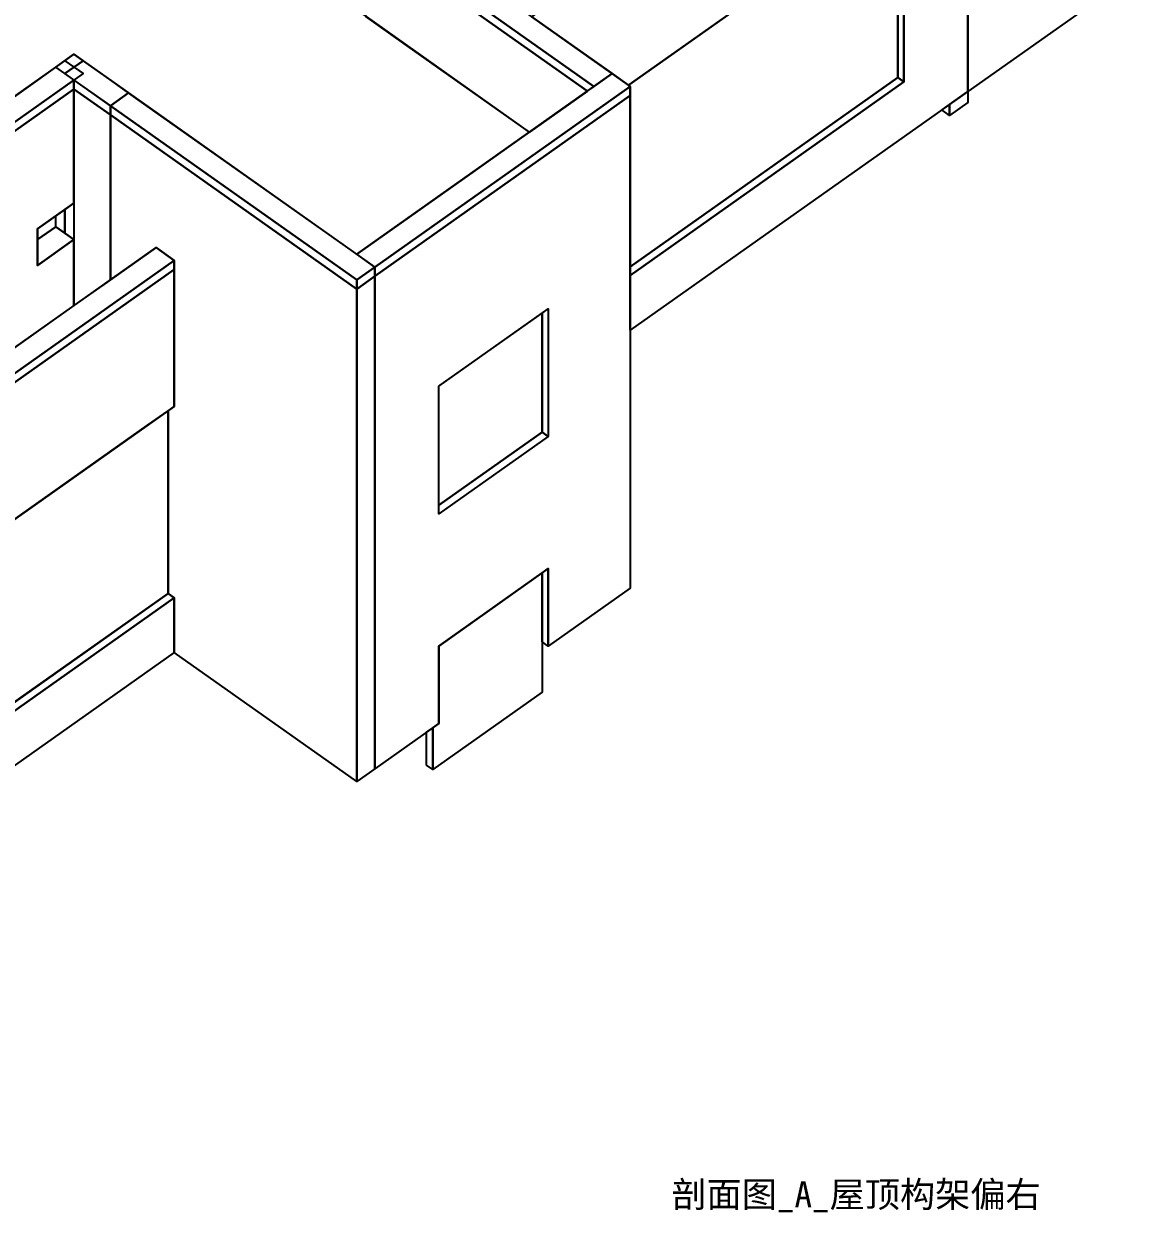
# Model space of a CAD drawing. Extents: x -28991 to 7566, y 11015 to 38494.
# Drawn here: x -15733 to -7000, y 11015 to 20228 of the extents above; entities that cross this region are included whole.
import ezdxf

# ---------------------------------------------------------------- set-up
doc = ezdxf.new("R2010")
doc.units = 0
doc.header["$LTSCALE"] = 1000
doc.header["$MEASUREMENT"] = 0
doc.layers.get('DEFPOINTS').update_dxf_attribs({"color": 8, "linetype": 'CONTINUOUS'})
doc.layers.add('AE-FLOR', color=151, linetype='CONTINUOUS')
doc.styles.get("Standard").update_dxf_attribs({"font": 'Stfangso_1.ttf', "width": 0.7})

msp = doc.modelspace()

# ---------------------------------------------------------------- linework, layer by layer
at = {"layer": 'AE-FLOR', "linetype": 'Continuous'}
for points in [[(-14250, 19217.0826), (-14845, 19638.627), (-15065, 19795.7619), (-15345, 19992.1804), (-15845, 19636.7815), (-17005, 18817.1804), (-18060, 19563.6271), (-13400, 22860.0736), (-12345, 22113.627), (-13470, 21316.2863), (-13505, 21292.1804), (-13505, 21221.4697), (-13475, 21201.1591), (-13435, 21171.4697), (-13435, 20833.0636), (-13495, 20789.8133), (-13505, 20783.0634), (-13505, 20585.0735), (-13080, 20285.0736), (-11815, 19388.627), (-12235, 19092.0984), (-13150, 18442.1804)], [(-14250, 19217.0826), (-14845, 19638.627), (-15065, 19795.7619), (-15345, 19992.1804), (-15845, 19636.7815), (-17005, 18817.1804), (-18060, 19563.6271), (-13400, 22860.0736), (-12345, 22113.627), (-13470, 21316.2863), (-13505, 21292.1804), (-13505, 21221.4697), (-13475, 21201.1591), (-13435, 21171.4697), (-13435, 20833.0636), (-13495, 20789.8133), (-13505, 20783.0634), (-13505, 20585.0735), (-13080, 20285.0736), (-11815, 19388.627), (-12235, 19092.0984), (-13150, 18442.1804)], [(-14250, 19217.0826), (-14845, 19638.627), (-15065, 19795.7619), (-15345, 19992.1804), (-15845, 19636.7815), (-17005, 18817.1804), (-18060, 19563.6271), (-13400, 22860.0736), (-12345, 22113.627), (-13470, 21316.2863), (-13505, 21292.1804), (-13505, 21221.4697), (-13475, 21201.1591), (-13435, 21171.4697), (-13435, 20833.0636), (-13495, 20789.8133), (-13505, 20783.0634), (-13505, 20585.0735), (-13080, 20285.0736), (-11815, 19388.627), (-12235, 19092.0984), (-13150, 18442.1804)], [(-14250, 19217.0826), (-14845, 19638.627), (-15065, 19795.7619), (-15345, 19992.1804), (-15845, 19636.7815), (-17005, 18817.1804), (-18060, 19563.6271), (-13400, 22860.0736), (-12345, 22113.627), (-13470, 21316.2863), (-13505, 21292.1804), (-13505, 21221.4697), (-13475, 21201.1591), (-13435, 21171.4697), (-13435, 20833.0636), (-13495, 20789.8133), (-13505, 20783.0634), (-13505, 20585.0735), (-13080, 20285.0736), (-11815, 19388.627), (-12235, 19092.0984), (-13150, 18442.1804)], [(-14250, 19217.0826), (-14845, 19638.627), (-15065, 19795.7619), (-15345, 19992.1804), (-15845, 19636.7815), (-17005, 18817.1804), (-18060, 19563.6271), (-13400, 22860.0736), (-12345, 22113.627), (-13470, 21316.2863), (-13505, 21292.1804), (-13505, 21221.4697), (-13475, 21201.1591), (-13435, 21171.4697), (-13435, 20833.0636), (-13495, 20789.8133), (-13505, 20783.0634), (-13505, 20585.0735), (-13080, 20285.0736), (-11815, 19388.627), (-12235, 19092.0984), (-13150, 18442.1804)], [(-11030.8656, 18277.3925), (-8909.5454, 19777.3925), (-8909.5454, 21262.2814), (-11045.0792, 19752.2309), (-11264.7211, 19907.5412), (-11795.0792, 20282.561), (-8414.5706, 22672.9416), (-8414.5706, 19703.0931), (-11030.8656, 17853.0931)], [(-8414.5706, 20339.4892), (-7000.357, 21339.4892), (-7000.357, 20703.0931), (-8414.5706, 19703.0931)], [(-11030.8656, 19742.1804), (-11045.0792, 19752.2309), (-8956.9215, 21228.7814), (-8956.9215, 19810.8925), (-8957.0057, 19810.833), (-11030.8656, 18344.3925)], [(-8956.9215, 19810.8925), (-8956.9215, 21228.7814), (-8909.5454, 21262.2814), (-8909.5454, 19777.3925)], [(-13081.4753, 20992.1804), (-12940.054, 21092.1804), (-11172.287, 19842.1804), (-11313.7084, 19742.1804)], [(-13081.4753, 20921.4697), (-13081.4753, 20992.1804), (-11313.7084, 19742.1804), (-11362.333, 19707.7976), (-11363.7084, 19706.8251)], [(-12786.8475, 20076.7403), (-13081.4753, 20285.0736), (-13081.4753, 20921.4697), (-11363.7084, 19706.8251), (-11813.7084, 19388.627)], [(-17005.9179, 18817.1804), (-15414.9277, 19942.1804), (-15273.5063, 19842.1804), (-16864.4965, 18717.1804)], [(-15485.6384, 19892.1804), (-15344.2171, 19992.1804), (-15273.5064, 19942.1804), (-15414.9278, 19842.1804)], [(-15414.9277, 19842.1804), (-15273.5063, 19942.1804), (-14919.9529, 19692.1804), (-15061.3743, 19592.1804)], [(-13152.186, 18442.1804), (-11172.287, 19842.1804), (-11030.8656, 19742.1804), (-13010.7646, 18342.1804)], [(-11030.8656, 18344.3925), (-10141.3253, 18973.3925), (-8956.9215, 19810.8925), (-8909.5454, 19777.3925), (-11030.8656, 18277.3925)], [(-16864.4965, 18717.1804), (-15344.217, 19792.1804), (-15344.217, 19721.4697), (-16864.4965, 18646.4698)], [(-16864.4965, 18646.4698), (-15344.217, 19721.4697), (-15344.217, 18837.5862), (-15627.0597, 18637.5862), (-15627.0597, 18354.7789), (-15344.217, 18554.7789), (-15344.217, 18043.6523), (-15855.3253, 17682.2441), (-16019.6102, 17566.0772), (-16156.4219, 17469.3367), (-16266.6176, 17391.4166), (-16346.2092, 17335.1368), (-16699.4653, 17085.347), (-16720.6815, 17070.3449), (-16864.4965, 16968.6523)], [(-15344.217, 18554.7789), (-15414.9277, 18604.7789), (-15414.9277, 18787.5862), (-15344.217, 18837.5862), (-15344.217, 19721.4697), (-15061.3743, 19521.4697), (-15061.3743, 18243.6523), (-15197.5182, 18147.384), (-15344.217, 18043.6523)], [(-15344.217, 19721.4697), (-15344.217, 19792.1804), (-15061.3743, 19592.1804), (-15061.3743, 19521.4697)], [(-13010.7646, 18342.1804), (-11030.8656, 19742.1804), (-11030.8656, 19671.4697), (-13010.7646, 18271.4697)], [(-15061.3743, 19592.1804), (-14919.9529, 19692.1804), (-13010.7646, 18342.1804), (-13152.186, 18242.1804)], [(-13010.7646, 18271.4697), (-11030.8656, 19671.4697), (-11030.8656, 15853.0931), (-11667.2618, 15403.0931), (-11667.2618, 16004.1339), (-12515.7899, 15404.1339), (-12515.7899, 14803.0931), (-13010.7646, 14453.0931)], [(-8555.9919, 19603.0931), (-8440.6791, 19684.6315), (-8414.5706, 19703.0931), (-8414.5705, 19618.2401), (-8555.9919, 19518.2401)], [(-15061.3743, 19521.4697), (-15061.3743, 19592.1804), (-13152.186, 18242.1804), (-13152.186, 18171.4697)], [(-8615.992, 19560.6666), (-8611.4032, 19563.9114), (-8555.992, 19603.093), (-8555.9919, 19518.2401)], [(-14566.3996, 15353.0931), (-14566.3996, 15777.3925), (-14613.7899, 15810.9025), (-14613.7899, 17228.7714), (-14566.3996, 17262.2814), (-14566.3996, 18393.6522), (-14707.821, 18493.6522), (-15061.3743, 18243.6523), (-15061.3743, 19521.4697), (-13152.186, 18171.4697), (-13152.186, 14353.0931)], [(-15485.6384, 18654.7789), (-15485.6384, 18737.5862), (-15427.0554, 18779.0106), (-15344.217, 18837.5862), (-15344.217, 18554.7789)], [(-15627.0597, 18637.5862), (-15414.9277, 18787.5862), (-15414.9277, 18604.7789), (-15485.6384, 18654.7789), (-15627.0597, 18554.7789)], [(-15627.0597, 18554.7789), (-15485.6384, 18654.7789), (-15344.217, 18554.7789), (-15627.0597, 18354.7789)], [(-18738.3296, 15643.6523), (-14707.821, 18493.6522), (-14566.3996, 18393.6522), (-18596.9082, 15543.6523)], [(-18596.9082, 15543.6523), (-14566.3996, 18393.6522), (-14566.3996, 18322.9415), (-18596.9082, 15472.9416)], [(-13152.186, 18242.1804), (-13010.7646, 18342.1804), (-13010.7646, 18271.4697), (-13152.186, 18171.4697)], [(-18596.9082, 15472.9416), (-14566.3996, 18322.9415), (-14566.3996, 17262.2814), (-18101.9335, 14762.2814), (-18101.9335, 13277.3925), (-14566.3996, 15777.3925), (-14566.3996, 15353.0931), (-18596.9082, 12503.0931)], [(-13152.186, 18171.4697), (-13010.7646, 18271.4697), (-13010.7646, 14453.0931), (-13152.186, 14353.0931)], [(-12515.7899, 17419.3882), (-11667.2618, 18019.3882), (-11667.2618, 17029.4741), (-12515.7899, 16429.4741)], [(-12515.7899, 17419.3882), (-12505.7375, 17426.4963), (-11714.6379, 17985.8882), (-11714.6379, 17062.9741), (-11714.6682, 17062.9526), (-12515.7899, 16496.4741)], [(-11714.6379, 17062.9741), (-11714.6379, 17985.8882), (-11667.2618, 18019.3882), (-11667.2618, 17029.4741)], [(-18101.9335, 14762.2814), (-14773.3613, 17115.9373), (-14613.7899, 17228.7714), (-14613.7899, 15810.9025), (-18101.9335, 13344.4125)], [(-12515.7899, 16496.4741), (-12278.9091, 16663.9741), (-11714.6379, 17062.9741), (-11667.2618, 17029.4741), (-12515.7899, 16429.4741)], [(-12563.166, 14769.5931), (-12515.7899, 14803.0931), (-12515.7899, 15404.1339), (-12505.7375, 15411.242), (-11714.6379, 15970.6339), (-11714.6379, 15047.6844), (-12563.166, 14447.6844)], [(-11714.6379, 15436.5931), (-11714.6379, 15970.6339), (-11667.2618, 16004.1339), (-11667.2618, 15403.0931)], [(-18101.9335, 13344.4125), (-15798.5473, 14973.1525), (-14613.7899, 15810.9025), (-14566.3996, 15777.3925), (-18101.9335, 13277.3925)], [(-12609.8351, 14480.6844), (-12609.8351, 14736.5931), (-12577.3932, 14759.533), (-12563.166, 14769.5931), (-12563.166, 14447.6844)], [(-12609.8209, 14480.6744), (-12609.8209, 14736.6031), (-12577.3984, 14759.5293), (-12563.1802, 14769.5831), (-12563.1802, 14447.6944)]]:
    msp.add_lwpolyline(points, close=True, dxfattribs=at)

# ---------------------------------------------------------------- texts
at = {"layer": 'DEFPOINTS'}
msp.add_text('剖面图_A_屋顶构架偏右', height=200, dxfattribs=at).set_placement((-10712.6676, 11053.0931))

doc.saveas('drawing.dxf')
